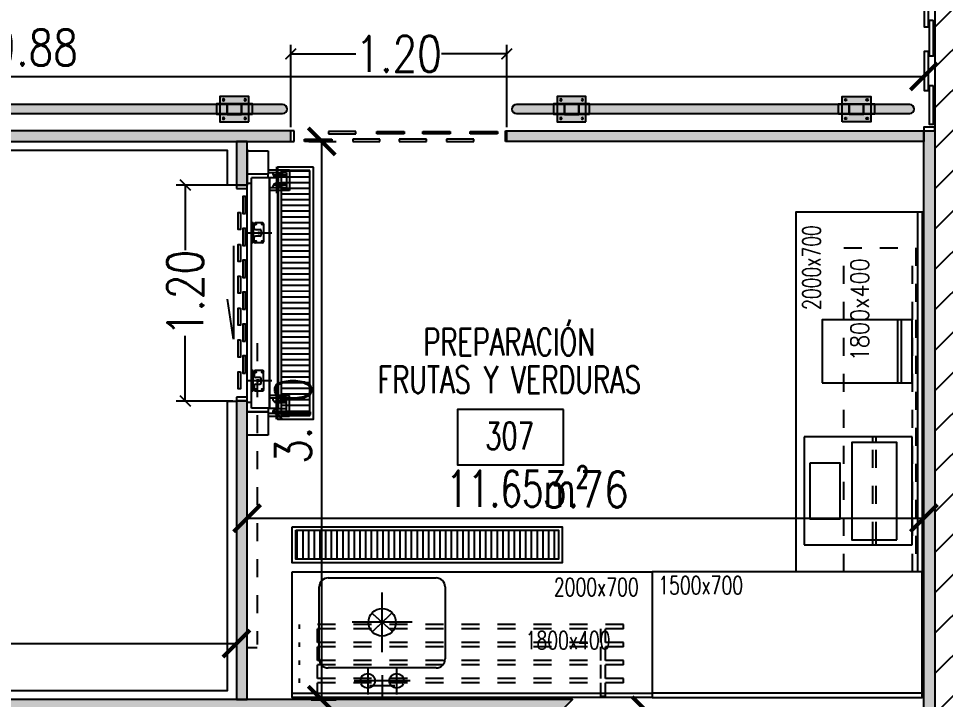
# Model space of a CAD drawing. Header units: millimetres. Extents: x -129 to 3172, y -143 to 919.
# Drawn here: x -37.77 to -32.62, y 11.41 to 15.19 of the extents above; entities that cross this region are included whole.
import ezdxf
from ezdxf.enums import TextEntityAlignment as Align

# ---------------------------------------------------------------- set-up
doc = ezdxf.new("R2010")
doc.units = ezdxf.units.MM
doc.header["$LTSCALE"] = 0.1
for name, pattern in [('DASHED', [0.75, 0.5, -0.25]), ('HIDDEN', [9.525, 6.35, -3.175]), ('HIDDEN2', [0.1875, 0.125, -0.0625]), ('PLANO BASE ROCA II-2$0$HIDDEN', [0.375, 0.25, -0.125])]:
    doc.linetypes.add(name, pattern=pattern)
for name, color, linetype in [('A-CAMARA', 160, 'Continuous'), ('C-CÁMARA', 8, 'Continuous'), ('C-METALICA', 8, 'Continuous'), ('Cenefa perimetral', 4, 'Continuous'), ('D-CAUCHO INT CAMARAS', 8, 'Continuous'), ('D-CAUCHO PUERTAS CAM', 8, 'Continuous'), ('D-PARACHOQUE', 8, 'Continuous'), ('E-AC INOX', 112, 'Continuous'), ('E-GENERAL', 8, 'Continuous'), ('E-REJILLAS', 8, 'Continuous'), ('E-TXT', 7, 'Continuous'), ('H-HATCH PANEL  6', 150, 'Continuous'), ('H-HATCH PANEL 10', 130, 'Continuous'), ('R-CUADRO REF', 1, 'Continuous'), ('R-NOMBRE LOCAL', 7, 'Continuous'), ('zA-COTAS', 1, 'Continuous'), ('zA-TXT SUPS', 2, 'Continuous')]:
    doc.layers.add(name, color=color, linetype=linetype)
doc.styles.add('ROMANS', font='ROMANS.SHX', dxfattribs={"width": 0.8, "height": 0.2})
doc.styles.add('TESTI15', font='romans.shx', dxfattribs={"width": 0.9, "height": 1.5})
doc.styles.add('VAUX', font='romans.shx', dxfattribs={"width": 0.85})
doc.dimstyles.new('COTA 1-125', dxfattribs={"dimtxt": 0.2, "dimasz": 0.15, "dimexe": 0.08, "dimexo": 0.08, "dimgap": 0.06, "dimtad": 1, "dimzin": 0, "dimdsep": 46, "dimtxsty": 'ROMANS', "dimblk": 'ARCHTICK', "dimcen": 0, "dimclrd": 256, "dimclre": 8, "dimclrt": 3, "dimadec": 0, "dimazin": 0, "dimtfac": 1, "dimtofl": 0, "dimtmove": 0, "dimatfit": 3, "dimldrblk": 'ARCHTICK', "dimfxl": 1, "dimtolj": 1, "dimtzin": 0, "dimlwd": -1, "dimlwe": -1, "dimarcsym": 0})
doc.dimstyles.new('MIG-LATERAL-CHICO', dxfattribs={"dimtxt": 0.12, "dimasz": 0.06, "dimexe": 0.05, "dimexo": 0.02, "dimgap": 0.005, "dimtad": 0, "dimrnd": 0.005, "dimzin": 0, "dimdsep": 46, "dimtxsty": 'ROMANS', "dimblk1": 'ARCHTICK', "dimblk2": 'ARCHTICK', "dimsah": 1, "dimcen": 2.5, "dimclrd": 1, "dimclre": 8, "dimclrt": 3, "dimadec": 0, "dimazin": 0, "dimtfac": 1, "dimtmove": 0, "dimatfit": 3, "dimldrblk": 'ARCHTICK', "dimfxl": 1, "dimtolj": 1, "dimtzin": 0, "dimarcsym": 0})

# ---------------------------------------------------------------- blocks, each defined once
blk = doc.blocks.new('CORTINA 120')
at = {"layer": 'C-CÁMARA'}
for p, q in [((-1.1879, 0), (-1.2079, 0)), ((-1.1879, -0.06), (-1.1879, 0)), ((-0.0137, -0.06, 0.0102), (-0.0137, 0, 0.0102)), ((-0.0137, 0, 0.0102), (0.0063, 0, 0.0102)), ((-0.9913, -0.0037, -0.0421), (-1.1427, -0.0037, -0.0421)), ((-1.1427, -0.0037, -0.0421), (-1.1427, -0.0173, -0.0421)), ((-1.1427, -0.0173, -0.0421), (-0.9913, -0.0173, -0.0421)), ((-1.0102, -0.06), (-1.0102, -0.0464)), ((-1.0102, -0.0464), (-0.8588, -0.0464)), ((-0.9913, -0.0173, -0.0421), (-0.9913, -0.0037, -0.0421)), ((-0.7286, -0.0037, -0.0421), (-0.88, -0.0037, -0.0421)), ((-0.88, -0.0037, -0.0421), (-0.88, -0.0173, -0.0421)), ((-0.88, -0.0173, -0.0421), (-0.7286, -0.0173, -0.0421)), ((-0.8588, -0.0464), (-0.8588, -0.06)), ((-0.7475, -0.0464), (-0.5961, -0.0464)), ((-0.7475, -0.06), (-0.7475, -0.0464)), ((-0.7286, -0.0173, -0.0421), (-0.7286, -0.0037, -0.0421)), ((-0.4725, -0.0037, -0.0421), (-0.6239, -0.0037, -0.0421)), ((-0.6239, -0.0037, -0.0421), (-0.6239, -0.0173, -0.0421)), ((-0.6239, -0.0173, -0.0421), (-0.4725, -0.0173, -0.0421)), ((-0.5961, -0.0464), (-0.5961, -0.06)), ((-0.4897, -0.06), (-0.4897, -0.0464)), ((-0.4897, -0.0464), (-0.3384, -0.0464)), ((-0.4725, -0.0173, -0.0421), (-0.4725, -0.0037, -0.0421)), ((-0.3556, -0.0173, -0.0421), (-0.3556, -0.0037, -0.0421)), ((-0.3556, -0.0037, -0.0421), (-0.2042, -0.0037, -0.0421)), ((-0.2042, -0.0173, -0.0421), (-0.3556, -0.0173, -0.0421)), ((-0.3384, -0.0464), (-0.3384, -0.06)), ((-0.07, -0.0464), (-0.2214, -0.0464)), ((-0.2214, -0.0464), (-0.2214, -0.06)), ((-0.2042, -0.0037, -0.0421), (-0.2042, -0.0173, -0.0421)), ((-0.07, -0.06), (-0.07, -0.0464)), ((-1.2079, -0.06), (-1.1879, -0.06)), ((-0.8588, -0.06), (-1.0102, -0.06)), ((-0.5961, -0.06), (-0.7475, -0.06)), ((-0.3384, -0.06), (-0.4897, -0.06)), ((-0.2214, -0.06), (-0.07, -0.06)), ((0.0063, -0.06, 0.0102), (-0.0137, -0.06, 0.0102))]:
    blk.add_line(p, q, dxfattribs=at)
blk = doc.blocks.new('p corred 120')
at = {"layer": 'E-REJILLAS'}
h = blk.add_hatch(dxfattribs=at)
h.set_pattern_fill('LINE', color=256, scale=0.01, angle=0.0044, style=0)
h.set_pattern_definition([(0.0044, (0.24817, -0.35323), (-2.4e-06, 0.03175), [])])
h.paths.add_polyline_path([(0.4082, -0.1608), (0.2482, -0.1608), (0.2482, -1.5207), (0.4082, -1.5207)])
at = {"layer": 'A-CAMARA'}
for p, q in [((0.06, -0.0408), (0.06, -0.2408)), ((0, -0.2408), (0.06, -0.2408)), ((0.0601, -1.44), (0.0001, -1.44)), ((0.0601, -1.64), (0.0601, -1.44))]:
    blk.add_line(p, q, dxfattribs=at)
at = {"layer": 'C-CÁMARA'}
for p, q in [((0.06, -0.1804), (0.06, -0.0508)), ((0.06, -0.0508), (0.1758, -0.0508)), ((0.1758, -0.0508), (0.1758, -0.1803)), ((0.2221, -0.1395), (0.2221, -0.2866)), ((0.1758, -0.1803), (0.06, -0.1804)), ((0.1758, -0.1803), (0.06, -0.1804)), ((0.0601, -1.4481), (0.06, -0.1918)), ((0.1845, -0.2008), (0.0837, -0.2008)), ((0.0837, -1.48), (0.0837, -0.2008)), ((0.1758, -0.1558), (0.2949, -0.1558)), ((0.1758, -0.1718), (0.2789, -0.1718)), ((0.1758, -0.2008), (0.1758, -0.1803)), ((0.1846, -1.48), (0.1845, -0.2008)), ((0.2044, -0.1845), (0.2789, -0.1845)), ((0.2789, -0.1967), (0.2289, -0.1967)), ((0.2302, -0.1845), (0.2622, -0.1718)), ((0.2789, -0.1718), (0.2789, -0.2556)), ((0.2949, -0.1558), (0.2949, -0.2716)), ((0.06, -0.2408), (0, -0.2408)), ((0, -0.2408), (0, -0.2608)), ((0.0837, -0.2327), (0.06, -0.2327)), ((0.06, -0.2608), (0.06, -0.2408)), ((0.2789, -0.2556), (0.1845, -0.2556)), ((0.2063, -0.24), (0.2789, -0.24)), ((0.2789, -0.2307), (0.2289, -0.2307)), ((0.2289, -0.24), (0.2663, -0.2556)), ((0, -0.2608), (0.06, -0.2608)), ((0.2949, -0.2716), (0.1845, -0.2716)), ((0.0873, -0.5625), (0.0873, -0.4494)), ((0.0873, -0.4494), (0.0932, -0.4494)), ((0.0932, -0.4494), (0.0932, -0.4723)), ((0.0992, -0.4833), (0.0992, -0.4567)), ((0.1062, -0.4497), (0.1447, -0.4497)), ((0.1517, -0.4567), (0.1517, -0.5555)), ((0.0932, -0.4723), (0.0933, -0.5396)), ((0.1089, -0.4875), (0.1304, -0.4875)), ((0.1374, -0.4945), (0.1374, -0.5173)), ((0.0933, -0.5625), (0.0873, -0.5625)), ((0.0933, -0.5396), (0.0933, -0.5625)), ((0.0992, -0.5555), (0.0992, -0.5286)), ((0.1447, -0.5625), (0.1062, -0.5625)), ((0.1304, -0.5243), (0.1089, -0.5243)), ((-0.0157, -0.579), (-0.0156, -1.0972)), ((-0.0156, -1.0972), (-0.0483, -0.8748)), ((0.0933, -1.2718), (0.0874, -1.2718)), ((0.0874, -1.2718), (0.0874, -1.3849)), ((0.0933, -1.2947), (0.0933, -1.2718)), ((0.0993, -1.2788), (0.0993, -1.3057)), ((0.1448, -1.2718), (0.1063, -1.2718)), ((0.1518, -1.3776), (0.1517, -1.2788)), ((0.0933, -1.362), (0.0933, -1.2947)), ((0.1305, -1.31), (0.1089, -1.31)), ((0.1375, -1.3398), (0.1375, -1.317)), ((0.0874, -1.3849), (0.0933, -1.3849)), ((0.0933, -1.3849), (0.0933, -1.362)), ((0.0993, -1.351), (0.0993, -1.3776)), ((0.1063, -1.3846), (0.1448, -1.3846)), ((0.1089, -1.3468), (0.1305, -1.3468)), ((0.0601, -1.42), (0.0001, -1.42)), ((0.0001, -1.42), (0.0001, -1.44)), ((0.0001, -1.44), (0.0601, -1.44)), ((0.295, -1.4092), (0.1846, -1.4092)), ((0.279, -1.4252), (0.1846, -1.4252)), ((0.2064, -1.4408), (0.279, -1.4408)), ((0.2222, -1.5413), (0.2222, -1.3942)), ((0.229, -1.4408), (0.2664, -1.4252)), ((0.279, -1.509), (0.279, -1.4252)), ((0.295, -1.525), (0.295, -1.4092)), ((0.0838, -1.4481), (0.0601, -1.4481)), ((0.1846, -1.48), (0.0837, -1.48)), ((0.1759, -1.48), (0.1759, -1.525)), ((0.279, -1.45), (0.229, -1.45)), ((0.279, -1.4841), (0.229, -1.4841)), ((0.0601, -1.5005), (0.1759, -1.5004)), ((0.1759, -1.5004), (0.0601, -1.5005)), ((0.0601, -1.63), (0.0601, -1.5005)), ((0.1759, -1.5004), (0.1759, -1.63)), ((0.1759, -1.509), (0.279, -1.509)), ((0.1759, -1.525), (0.295, -1.525)), ((0.2045, -1.4963), (0.279, -1.4963)), ((0.2303, -1.4963), (0.2623, -1.509)), ((0.1759, -1.63), (0.0601, -1.63))]:
    blk.add_line(p, q, dxfattribs=at)
at = {"layer": 'C-CÁMARA', "linetype": 'PLANO BASE ROCA II-2$0$HIDDEN'}
for p, q in [((0.1164, -1.1196), (0.1165, -2.7934)), ((0.0602, -2.8109), (0.1165, -2.8109))]:
    blk.add_line(p, q, dxfattribs=at)
at = {"layer": 'C-CÁMARA'}
for points in [[(0.0504, -0.3995), (0.0504, -0.3047), (0.0368, -0.3047), (0.0368, -0.3995)], [(0.0231, -0.3933), (0.0232, -0.4881), (0.0096, -0.4881), (0.0096, -0.3933)], [(0.0504, -0.5766), (0.0504, -0.4818), (0.0368, -0.4818), (0.0368, -0.5766)], [(0.0232, -0.5704), (0.0232, -0.6652), (0.0096, -0.6652), (0.0096, -0.5704)], [(0.0504, -0.7537), (0.0504, -0.6589), (0.0368, -0.6589), (0.0368, -0.7537)], [(0.0232, -0.7475), (0.0232, -0.8423), (0.0096, -0.8423), (0.0096, -0.7475)], [(0.0505, -0.9308), (0.0504, -0.836), (0.0369, -0.836), (0.0369, -0.9308)], [(0.0232, -0.9246), (0.0232, -1.0194), (0.0096, -1.0194), (0.0096, -0.9246)], [(0.0505, -1.1079), (0.0505, -1.0132), (0.0369, -1.0132), (0.0369, -1.108)], [(0.0232, -1.1017), (0.0232, -1.1965), (0.0096, -1.1965), (0.0096, -1.1017)], [(0.0505, -1.2851), (0.0505, -1.1903), (0.0369, -1.1903), (0.0369, -1.2851)], [(0.0232, -1.2788), (0.0232, -1.3736), (0.0096, -1.3736), (0.0096, -1.2788)]]:
    blk.add_lwpolyline(points, close=True, dxfattribs=at)
for centre, radius in [((0.1071, -0.4587), 0.00291), ((0.1438, -0.4587), 0.00291), ((0.1247, -0.5067), 0.00441), ((0.1071, -0.5535), 0.00291), ((0.1438, -0.5535), 0.00291), ((0.1072, -1.2808), 0.00291), ((0.1439, -1.2808), 0.00291), ((0.1247, -1.3276), 0.00441), ((0.1072, -1.3756), 0.00291), ((0.1439, -1.3756), 0.00291)]:
    blk.add_circle(centre, radius, dxfattribs=at)
for centre, radius, start, end in [((0.2252, -0.1733), 0.0236, 176.3728, 278.8291), ((0.2252, -0.2541), 0.0236, 81.1796, 183.636), ((0.1062, -0.4567), 0.00699, 90.0044, 180.0044), ((0.1447, -0.4567), 0.00699, 0.0044, 90.0044), ((0.111, -0.4698), 0.0179, 171.8182, 263.331), ((0.1304, -0.4945), 0.00699, 0.0044, 90.0044), ((0.111, -0.5421), 0.0179, 96.6777, 188.1905), ((0.1062, -0.5555), 0.00699, 180.0044, 270.0044), ((0.1304, -0.5173), 0.00699, 270.0044, 0.0044), ((0.1447, -0.5555), 0.00699, 270.0044, 0.0044), ((0.1063, -1.2788), 0.00699, 90.0044, 180.0044), ((0.1448, -1.2788), 0.00699, 0.0044, 90.0044), ((0.111, -1.2922), 0.0179, 171.8182, 263.331), ((0.1305, -1.317), 0.00699, 0.0044, 90.0044), ((0.111, -1.3645), 0.0179, 96.6777, 188.1905), ((0.1063, -1.3776), 0.00699, 180.0044, 270.0044), ((0.1305, -1.3398), 0.00699, 270.0044, 0.0044), ((0.1448, -1.3776), 0.00699, 270.0044, 0.0044), ((0.2253, -1.4267), 0.0236, 176.3728, 278.8291), ((0.2253, -1.5075), 0.0236, 81.1796, 183.636)]:
    blk.add_arc(centre, radius, start, end, dxfattribs=at)
at = {"layer": 'C-METALICA', "color": 8}
for p, q in [((0.0583, -0.5067), (0.197, -0.5067)), ((0.0584, -1.3276), (0.1971, -1.3276))]:
    blk.add_line(p, q, dxfattribs=at)
at = {"layer": 'D-CAUCHO PUERTAS CAM'}
blk.add_lwpolyline([(0.2345, -0.2008), (0.1846, -0.2008), (0.1846, -1.48), (0.2345, -1.48)], close=True, dxfattribs=at)
at = {"layer": 'E-REJILLAS'}
blk.add_lwpolyline([(0.4282, -0.1408), (0.2282, -0.1408), (0.2282, -1.5407), (0.4282, -1.5407), (0.4282, -0.1408)], dxfattribs=at)
blk.add_lwpolyline([(0.4082, -0.1608), (0.2482, -0.1608), (0.2482, -1.5207), (0.4082, -1.5207)], close=True, dxfattribs=at)
blk = doc.blocks.new('PLT - Parachoque pie')
at = {"layer": 'D-PARACHOQUE'}
blk.add_hatch(color=254, dxfattribs=at).paths.add_polyline_path([(0, 0.16), (0.14, 0.16), (0.14, 0), (0, 0)])
h = blk.add_hatch(color=253, dxfattribs=at)
h.paths.add_polyline_path([(0.041, 0.18), (0.099, 0.18), (0.099, 0.12), (0.041, 0.12)])
h.paths.add_polyline_path([(0.04, 0.12), (0.1, 0.12), (0.1, 0.04), (0.04, 0.04)])
h.paths.add_polyline_path([(0.041, 0.04), (0.099, 0.04), (0.099, -0.02), (0.041, -0.02)])
for points in [[(0, 0.16), (0.14, 0.16), (0.14, 0), (0, 0)], [(0.041, 0.18), (0.099, 0.18), (0.099, 0.12), (0.041, 0.12)], [(0.04, 0.12), (0.1, 0.12), (0.1, 0.04), (0.04, 0.04)], [(0.041, 0.04), (0.099, 0.04), (0.099, -0.02), (0.041, -0.02)]]:
    blk.add_lwpolyline(points, close=True, dxfattribs=at)
for centre in [(0.0184, 0.1398, -0.0122), (0.1216, 0.1398, -0.0122), (0.0184, 0.0202, -0.0122), (0.1216, 0.0202, -0.0122)]:
    blk.add_circle(centre, 0.00498, dxfattribs=at)
blk = doc.blocks.new('cortina 2.00')
at = {"layer": 'C-CÁMARA', "elevation": 0.0008}
for points in [[(2008.2405, 1451.4917), (2008.2405, 1451.4717), (2008.3005, 1451.4717), (2008.3005, 1451.4917)], [(2008.2405, 1449.4917), (2008.2405, 1449.5117), (2008.3005, 1449.5117), (2008.3005, 1449.4917)]]:
    blk.add_lwpolyline(points, dxfattribs=at)
for points in [[(2008.2491, 1451.2411), (2008.2491, 1451.457), (2008.2691, 1451.457), (2008.2691, 1451.2411)], [(2008.2778, 1451.0507), (2008.2778, 1451.2707), (2008.2978, 1451.2707), (2008.2978, 1451.0507)], [(2008.2491, 1450.8769), (2008.2491, 1451.0769), (2008.2691, 1451.0769), (2008.2691, 1450.8769)], [(2008.2778, 1450.7169), (2008.2778, 1450.9169), (2008.2978, 1450.9169), (2008.2978, 1450.7169)], [(2008.2491, 1450.5499), (2008.2491, 1450.7499), (2008.2691, 1450.7499), (2008.2691, 1450.5499)], [(2008.2778, 1450.3795), (2008.2778, 1450.5795), (2008.2978, 1450.5795), (2008.2978, 1450.3795)], [(2008.2491, 1450.2056), (2008.2491, 1450.4056), (2008.2691, 1450.4056), (2008.2691, 1450.2056)], [(2008.2778, 1450.0456), (2008.2778, 1450.2456), (2008.2978, 1450.2456), (2008.2978, 1450.0456)], [(2008.2491, 1449.8787), (2008.2491, 1450.0787), (2008.2691, 1450.0787), (2008.2691, 1449.8787)], [(2008.2778, 1449.7152), (2008.2778, 1449.9152), (2008.2978, 1449.9152), (2008.2978, 1449.7152)], [(2008.2491, 1449.5518), (2008.2491, 1449.7518), (2008.2691, 1449.7518), (2008.2691, 1449.5518)]]:
    blk.add_lwpolyline(points, close=True, dxfattribs=at)
blk = doc.blocks.new('N Local')
at = {"layer": 'R-CUADRO REF'}
blk.add_lwpolyline([(6337.1934, -934.8286), (6337.93, -934.8286), (6337.93, -935.2124), (6337.1934, -935.2124)], close=True, dxfattribs=at)
at = {"layer": 'R-CUADRO REF', "lineweight": 0, "style": 'VAUX', "width": 0.85}
blk.add_attdef('NUMERO', text='', height=0.1823, dxfattribs=at).set_placement((6337.5847, -935.1061), align=Align.CENTER)
at = {"layer": 'R-NOMBRE LOCAL', "lineweight": 0, "style": 'VAUX', "width": 0.85}
for p in [(6337.5718, -934.4549), (6337.5718, -934.7149)]:
    blk.add_attdef('NOMBRE', text='', height=0.1823, dxfattribs=at).set_placement(p, align=Align.CENTER)
blk = doc.blocks.new('Mesada 2000x700')
at = {"layer": 'E-AC INOX', "elevation": -0.0153}
for points in [[(-37.0116, 1.8643), (-35.0116, 1.8643), (-35.0116, 1.1643), (-37.0116, 1.1643)], [(-37.0116, 1.1893), (-35.0116, 1.1893), (-35.0116, 1.1643), (-37.0116, 1.1643)]]:
    blk.add_lwpolyline(points, close=True, dxfattribs=at)
at = {"layer": 'E-TXT', "insert": (-35.5576, 1.8286, -0.0153), "char_height": 0.1, "attachment_point": 1, "style": 'TESTI15'}
blk.add_mtext_dynamic_manual_height_columns('{\\W0.7;2000x700}', width=1.597777, gutter_width=12.5, heights=[0], dxfattribs=at)
blk = doc.blocks.new('Estanteria 1800x400')
at = {"layer": 'E-AC INOX', "linetype": 'DASHED', "elevation": -0.0153}
blk.add_lwpolyline([(-36.8116, -0.0383), (-36.8116, 0.3617), (-35.0116, 0.3617), (-35.0116, -0.0383)], close=True, dxfattribs=at)
blk.add_lwpolyline([(-36.8116, -0.0183), (-35.0116, -0.0183)], dxfattribs=at)
at = {"layer": 'E-TXT', "insert": (-35.6423, 0.3239, -0.0524), "char_height": 0.1, "attachment_point": 1, "style": 'VAUX'}
blk.add_mtext_dynamic_manual_height_columns('1800x400', width=1.597777, gutter_width=12.5, heights=[0], dxfattribs=at)
blk = doc.blocks.new('BALANZA')
at = {"layer": 'E-AC INOX'}
for p, q in [((0, -0.06), (0.35, -0.06)), ((0, -0.08), (0.35, -0.08))]:
    blk.add_line(p, q, dxfattribs=at)
blk.add_lwpolyline([(0, -0.5), (0, 0), (0.35, 0), (0.35, -0.5)], close=True, dxfattribs=at)
blk = doc.blocks.new('Envasadora Resinite')
at = {"layer": 'E-AC INOX'}
for p, q in [((0, -0.6), (0, 0)), ((0.6, 0), (0.6, -0.6))]:
    blk.add_line(p, q, dxfattribs=at)
at = {"layer": 'E-AC INOX', "linetype": 'HIDDEN2'}
for p, q in [((0, -0.2), (0.0275, -0.2)), ((0.0275, -0.2), (0.5675, -0.2)), ((0.5675, -0.2), (0.6, -0.2)), ((0, -0.22), (0.0275, -0.22)), ((0.0275, -0.22), (0.5675, -0.22)), ((0.5675, -0.22), (0.6, -0.22))]:
    blk.add_line(p, q, dxfattribs=at)
at = {"layer": 'E-AC INOX'}
for points in [[(0.0275, -0.085), (0.5675, -0.085), (0.5675, -0.335), (0.0275, -0.335)], [(0.455, -0.5675), (0.455, -0.4025), (0.1425, -0.4025), (0.1425, -0.5675)]]:
    blk.add_lwpolyline(points, close=True, dxfattribs=at)
at = {"layer": 'E-GENERAL'}
for p, q in [((0, 0), (0.6, 0)), ((0.6, -0.6), (0, -0.6))]:
    blk.add_line(p, q, dxfattribs=at)
blk = doc.blocks.new('Mesada 1500x700')
at = {"layer": 'E-AC INOX', "elevation": -0.0153}
for points in [[(-33.5116, 1.8643), (-35.0116, 1.8643), (-35.0116, 1.1643), (-33.5116, 1.1643)], [(-33.5116, 1.1893), (-35.0116, 1.1893), (-35.0116, 1.1643), (-33.5116, 1.1643)]]:
    blk.add_lwpolyline(points, close=True, dxfattribs=at)
at = {"layer": 'E-TXT', "insert": (-34.9775, 1.8387, -0.0825), "char_height": 0.1, "attachment_point": 1, "style": 'TESTI15'}
blk.add_mtext_dynamic_manual_height_columns('{\\W0.7;1500x700}', width=1.597777, gutter_width=12.5, heights=[0], dxfattribs=at)
blk = doc.blocks.new('Estantería de caños 1800x400')
at = {"layer": 'E-AC INOX', "linetype": 'DASHED'}
for p, q in [((-26.6087, 10.6211, 0), (-28.4087, 10.6211, 0)), ((-28.4087, 10.5961, 0), (-28.4087, 10.6211, 0)), ((-26.6087, 10.5961, 0), (-26.6087, 10.6211, 0)), ((-26.6087, 10.5961, 0), (-28.4087, 10.5961, 0)), ((-28.3087, 10.5211, 0), (-28.3087, 10.5961, 0)), ((-28.2837, 10.5211, 0), (-28.2837, 10.5961, 0)), ((-26.7337, 10.5211, 0), (-26.7337, 10.5961, 0)), ((-26.7087, 10.5211, 0), (-26.7087, 10.5961, 0)), ((-26.6087, 10.5211, 0), (-28.4087, 10.5211, 0)), ((-28.4087, 10.4961, 0), (-28.4087, 10.5211, 0)), ((-26.6087, 10.4961, 0), (-26.6087, 10.5211, 0)), ((-26.6087, 10.4961, 0), (-28.4087, 10.4961, 0)), ((-28.3087, 10.4211, 0), (-28.3087, 10.4961, 0)), ((-28.2837, 10.4211, 0), (-28.2837, 10.4961, 0)), ((-26.7337, 10.4211, 0), (-26.7337, 10.4961, 0)), ((-26.7087, 10.4211, 0), (-26.7087, 10.4961, 0)), ((-26.6087, 10.4211, 0), (-28.4087, 10.4211, 0)), ((-28.4087, 10.3961, 0), (-28.4087, 10.4211, 0)), ((-26.6087, 10.3961, 0), (-26.6087, 10.4211, 0)), ((-26.6087, 10.3961, 0), (-28.4087, 10.3961, 0)), ((-28.3087, 10.3211, 0), (-28.3087, 10.3961, 0)), ((-28.2837, 10.3211, 0), (-28.2837, 10.3961, 0)), ((-26.7337, 10.3211, 0), (-26.7337, 10.3961, 0)), ((-26.7087, 10.3211, 0), (-26.7087, 10.3961, 0)), ((-26.6087, 10.3211, 0), (-28.4087, 10.3211, 0)), ((-28.4087, 10.2961, 0), (-28.4087, 10.3211, 0)), ((-26.6087, 10.2961, 0), (-26.6087, 10.3211, 0)), ((-26.6087, 10.2961, 0), (-28.4087, 10.2961, 0)), ((-28.3087, 10.2211, 0), (-28.3087, 10.2961, 0)), ((-28.2837, 10.2211, 0), (-28.2837, 10.2961, 0)), ((-26.7337, 10.2211, 0), (-26.7337, 10.2961, 0)), ((-26.7087, 10.2211, 0), (-26.7087, 10.2961, 0)), ((-28.3087, 10.2211, 0), (-28.2837, 10.2211, 0)), ((-26.7087, 10.2211, 0), (-26.7337, 10.2211, 0))]:
    blk.add_line(p, q, dxfattribs=at)
at = {"layer": 'E-TXT', "insert": (-27.1517, 10.5833, -0.0371), "char_height": 0.1, "attachment_point": 1, "style": 'TESTI15'}
blk.add_mtext_dynamic_manual_height_columns('{\\W0.7;1800x400}', width=0.77583, gutter_width=12.5, heights=[0], dxfattribs=at)
blk = doc.blocks.new('R150x20')
at = {"layer": 'E-REJILLAS'}
h = blk.add_hatch(dxfattribs=at)
h.set_pattern_fill('LINE', color=256, scale=0.01, angle=180, style=0)
h.set_pattern_definition([(180, (2011.962498, 1180.220005), (-4e-18, -0.03175), [])])
h.paths.add_polyline_path([(2011.9625, 1178.76), (2012.1225, 1178.76), (2012.1225, 1180.22), (2011.9625, 1180.22)])
for points in [[(2011.9425, 1178.74), (2011.9425, 1180.24), (2012.1425, 1180.24), (2012.1425, 1178.74)], [(2011.9625, 1178.76), (2011.9625, 1180.22), (2012.1225, 1180.22), (2012.1225, 1178.76)]]:
    blk.add_lwpolyline(points, close=True, dxfattribs=at)
blk = doc.blocks.new('_ARCHTICK')
at = {"color": 0, "linetype": 'ByBlock', "const_width": 0.15}
blk.add_lwpolyline([(-0.5, -0.5), (0.5, 0.5)], dxfattribs=at)
blk = doc.blocks.new('*D518')
at = {"layer": 'Defpoints', "color": 0, "transparency": 16777216}
for p in [(-35.0546, 14.995), (-36.2546, 14.5681), (-35.0546, 14.5681, -0.0011)]:
    blk.add_point(p, dxfattribs=at)
at = {"layer": 'zA-COTAS', "color": 8, "lineweight": -2, "transparency": 16777216}
for p, q in [((-36.2546, 14.5881), (-36.2546, 15.045)), ((-35.0546, 14.5881), (-35.0546, 15.045))]:
    blk.add_line(p, q, dxfattribs=at)
at = {"layer": 'zA-COTAS', "color": 1, "lineweight": -2, "transparency": 16777216}
for p, q in [((-36.2546, 14.995), (-35.892, 14.995)), ((-35.0546, 14.995), (-35.4172, 14.995))]:
    blk.add_line(p, q, dxfattribs=at)
at = {"layer": 'zA-COTAS', "color": 1, "lineweight": -2, "transparency": 16777216, "xscale": 0.06, "yscale": 0.06, "zscale": 0.06, "rotation": 180}
blk.add_blockref('_ARCHTICK', (-36.2546, 14.995), dxfattribs=at)
at = {"layer": 'zA-COTAS', "color": 1, "lineweight": -2, "transparency": 16777216, "xscale": 0.06, "yscale": 0.06, "zscale": 0.06}
blk.add_blockref('_ARCHTICK', (-35.0546, 14.995), dxfattribs=at)
at = {"layer": 'zA-COTAS', "color": 3, "transparency": 16777216, "insert": (-35.6546, 14.995), "char_height": 0.2, "attachment_point": 5, "style": 'ROMANS'}
blk.add_mtext('\\A1;1.20', dxfattribs=at)
blk = doc.blocks.new('*D520')
at = {"layer": 'Defpoints', "color": 0, "transparency": 16777216}
for p in [(-36.8404, 14.2662), (-36.5264, 14.2662, -0.0011), (-36.5563, 13.0662, -0.0011)]:
    blk.add_point(p, dxfattribs=at)
at = {"layer": 'zA-COTAS', "color": 8, "lineweight": -2, "transparency": 16777216}
for p, q in [((-36.5464, 14.2662), (-36.8904, 14.2662)), ((-36.5763, 13.0662), (-36.8904, 13.0662))]:
    blk.add_line(p, q, dxfattribs=at)
at = {"layer": 'zA-COTAS', "color": 1, "lineweight": -2, "transparency": 16777216}
for p, q in [((-36.8404, 14.2662), (-36.8404, 13.9036)), ((-36.8404, 13.0662), (-36.8404, 13.4288))]:
    blk.add_line(p, q, dxfattribs=at)
at = {"layer": 'zA-COTAS', "color": 1, "lineweight": -2, "transparency": 16777216, "xscale": 0.06, "yscale": 0.06, "zscale": 0.06}
for p, rotation in [((-36.8404, 14.2662), 90), ((-36.8404, 13.0662), 270)]:
    blk.add_blockref('_ARCHTICK', p, dxfattribs=dict(at, rotation=rotation))
at = {"layer": 'zA-COTAS', "color": 3, "transparency": 16777216, "insert": (-36.8404, 13.6662), "char_height": 0.2, "attachment_point": 5, "rotation": 90, "style": 'ROMANS'}
blk.add_mtext('\\A1;1.20', dxfattribs=at)
blk = doc.blocks.new('*D443')
at = {"layer": 'Defpoints', "color": 0, "transparency": 16777216}
for p in [(-34.2827, 11.3481), (-34.2041, 11.3481, -0.0011), (-34.2041, 6.6149, -0.0255)]:
    blk.add_point(p, dxfattribs=at)
at = {"layer": 'zA-COTAS', "color": 8, "linetype": 'HIDDEN', "transparency": 16777216}
for p, q in [((-34.2841, 11.3481), (-34.3627, 11.3481)), ((-34.2841, 6.6149), (-34.3627, 6.6149))]:
    blk.add_line(p, q, dxfattribs=at)
at = {"layer": 'zA-COTAS', "transparency": 16777216}
blk.add_line((-34.2827, 6.6149), (-34.2827, 11.3481), dxfattribs=at)
at = {"layer": 'zA-COTAS', "transparency": 16777216, "xscale": 0.15, "yscale": 0.15, "zscale": 0.15}
for p, rotation in [((-34.2827, 11.3481), 90), ((-34.2827, 6.6149), 270)]:
    blk.add_blockref('_ARCHTICK', p, dxfattribs=dict(at, rotation=rotation))
at = {"layer": 'zA-COTAS', "color": 3, "transparency": 16777216, "insert": (-34.4427, 8.9815), "char_height": 0.2, "attachment_point": 5, "rotation": 90, "style": 'ROMANS'}
blk.add_mtext('\\A1;4.73', dxfattribs=at)
blk = doc.blocks.new('*D444')
at = {"layer": 'Defpoints', "color": 0, "transparency": 16777216}
for p in [(-36.2345, 14.5081, -0.0127), (-36.0817, 14.5081), (-36.2211, 11.4064, -0.0011)]:
    blk.add_point(p, dxfattribs=at)
at = {"layer": 'zA-COTAS', "color": 8, "linetype": 'HIDDEN', "transparency": 16777216}
for p, q in [((-36.1545, 14.5081), (-36.0017, 14.5081)), ((-36.1411, 11.4064), (-36.0017, 11.4064))]:
    blk.add_line(p, q, dxfattribs=at)
at = {"layer": 'zA-COTAS', "transparency": 16777216}
blk.add_line((-36.0817, 11.4064), (-36.0817, 14.5081), dxfattribs=at)
at = {"layer": 'zA-COTAS', "transparency": 16777216, "xscale": 0.15, "yscale": 0.15, "zscale": 0.15}
for p, rotation in [((-36.0817, 14.5081), 90), ((-36.0817, 11.4064), 270)]:
    blk.add_blockref('_ARCHTICK', p, dxfattribs=dict(at, rotation=rotation))
at = {"layer": 'zA-COTAS', "color": 3, "transparency": 16777216, "insert": (-36.2417, 12.9573), "char_height": 0.2, "attachment_point": 5, "rotation": 90, "style": 'ROMANS'}
blk.add_mtext('\\A1;3.10', dxfattribs=at)
blk = doc.blocks.new('*D447')
at = {"layer": 'Defpoints', "color": 0, "transparency": 16777216}
for p in [(-42.6164, 11.7182, -0.0011), (-36.5564, 11.7182, -0.0011), (-36.5564, 11.7182)]:
    blk.add_point(p, dxfattribs=at)
at = {"layer": 'zA-COTAS', "transparency": 16777216}
blk.add_line((-42.6164, 11.7182), (-36.5564, 11.7182), dxfattribs=at)
at = {"layer": 'zA-COTAS', "transparency": 16777216, "xscale": 0.15, "yscale": 0.15, "zscale": 0.15, "rotation": 180}
blk.add_blockref('_ARCHTICK', (-42.6164, 11.7182), dxfattribs=at)
at = {"layer": 'zA-COTAS', "transparency": 16777216, "xscale": 0.15, "yscale": 0.15, "zscale": 0.15}
blk.add_blockref('_ARCHTICK', (-36.5564, 11.7182), dxfattribs=at)
at = {"layer": 'zA-COTAS', "color": 3, "transparency": 16777216, "insert": (-39.5864, 11.8782), "char_height": 0.2, "attachment_point": 5, "style": 'ROMANS'}
blk.add_mtext('\\A1;6.06', dxfattribs=at)
blk = doc.blocks.new('*D448')
at = {"layer": 'Defpoints', "color": 0, "transparency": 16777216}
for p in [(-36.4964, 12.4151, -0.0011), (-32.7369, 12.4151, -0.0113), (-32.7369, 12.4151)]:
    blk.add_point(p, dxfattribs=at)
at = {"layer": 'zA-COTAS', "transparency": 16777216}
blk.add_line((-36.4964, 12.4151), (-32.7369, 12.4151), dxfattribs=at)
at = {"layer": 'zA-COTAS', "transparency": 16777216, "xscale": 0.15, "yscale": 0.15, "zscale": 0.15, "rotation": 180}
blk.add_blockref('_ARCHTICK', (-36.4964, 12.4151), dxfattribs=at)
at = {"layer": 'zA-COTAS', "transparency": 16777216, "xscale": 0.15, "yscale": 0.15, "zscale": 0.15}
blk.add_blockref('_ARCHTICK', (-32.7369, 12.4151), dxfattribs=at)
at = {"layer": 'zA-COTAS', "color": 3, "transparency": 16777216, "insert": (-34.6167, 12.5751), "char_height": 0.2, "attachment_point": 5, "style": 'ROMANS'}
blk.add_mtext('\\A1;3.76', dxfattribs=at)
blk = doc.blocks.new('*D449')
at = {"layer": 'Defpoints', "color": 0, "transparency": 16777216}
for p in [(-42.6164, 14.8671, 0.0094), (-32.7365, 14.8696, 0.0094), (-32.7365, 14.8696)]:
    blk.add_point(p, dxfattribs=at)
at = {"layer": 'zA-COTAS', "color": 8, "linetype": 'HIDDEN', "transparency": 16777216}
blk.add_line((-42.6164, 14.9471), (-42.6164, 14.9496), dxfattribs=at)
at = {"layer": 'zA-COTAS', "transparency": 16777216}
blk.add_line((-42.6164, 14.8696), (-32.7365, 14.8696), dxfattribs=at)
at = {"layer": 'zA-COTAS', "transparency": 16777216, "xscale": 0.15, "yscale": 0.15, "zscale": 0.15, "rotation": 180}
blk.add_blockref('_ARCHTICK', (-42.6164, 14.8696), dxfattribs=at)
at = {"layer": 'zA-COTAS', "transparency": 16777216, "xscale": 0.15, "yscale": 0.15, "zscale": 0.15}
blk.add_blockref('_ARCHTICK', (-32.7365, 14.8696), dxfattribs=at)
at = {"layer": 'zA-COTAS', "color": 3, "transparency": 16777216, "insert": (-37.6764, 15.0296), "char_height": 0.2, "attachment_point": 5, "style": 'ROMANS'}
blk.add_mtext('\\A1;9.88', dxfattribs=at)
blk = doc.blocks.new('VEGETALES')
at = {"layer": 'E-AC INOX'}
for p, q in [((0.37, -0.1443), (0.37, 0.0072)), ((0.45, -0.1), (0.45, 0.02)), ((0.53, -0.1443), (0.53, 0.0072)), ((0.38, -0.04), (0.52, -0.04)), ((0.2943, -0.0685), (0.4457, -0.0685)), ((0.4543, -0.0685), (0.6057, -0.0685)), ((0.15, -0.14), (0.75, -0.14)), ((0.1, -0.59), (0.1, -0.19)), ((0.8, -0.19), (0.8, -0.59)), ((0.4499, -0.2272), (0.4499, -0.5599)), ((0.2835, -0.3936), (0.6163, -0.3936)), ((0.75, -0.64), (0.15, -0.64))]:
    blk.add_line(p, q, dxfattribs=at)
at = {"layer": 'E-AC INOX', "const_width": 0.008}
for points in [[(0.3929, -0.3428), (0.5069, -0.4444)], [(0.5051, -0.3408), (0.3946, -0.4463)]]:
    blk.add_lwpolyline(points, dxfattribs=at)
at = {"layer": 'E-AC INOX'}
for centre, radius in [((0.37, -0.0685), 0.0407), ((0.53, -0.0685), 0.0407), ((0.4499, -0.3936), 0.0764)]:
    blk.add_circle(centre, radius, dxfattribs=at)
for centre, start, end in [((0.15, -0.19), 90, 180), ((0.75, -0.19), 0, 90), ((0.15, -0.59), 180, 270), ((0.75, -0.59), 270, 0)]:
    blk.add_arc(centre, 0.05, start, end, dxfattribs=at)

msp = doc.modelspace()

# ---------------------------------------------------------------- hatches: boundary and pattern name
at = {"layer": 'Cenefa perimetral'}
h = msp.add_hatch(dxfattribs=at)
h.set_pattern_fill('LINE', color=256, scale=0.05, angle=45)
h.paths.add_polyline_path([(-8.4062, 0.1851), (-8.4062, 0.7351), (-31.5769, 0.7351), (-31.5769, 28.1147), (-6.707, 28.1147), (-6.707, 24.0344), (-5.607, 24.0344), (-5.607, 28.1477), (-6.5037, 28.1477), (-6.5037, 29.2147), (-32.6763, 29.1847), (-32.6763, 0.1851)])
at = {"layer": 'D-PARACHOQUE'}
h = msp.add_hatch(color=253, dxfattribs=at)
edge = h.paths.add_edge_path()
edge.add_line((-42.3183, 14.6631), (-36.2996, 14.6631))
edge.add_arc((-36.2996, 14.6881), 0.025, 270, 450)
edge.add_line((-36.2996, 14.7131), (-42.2989, 14.7131))
edge.add_arc((-42.3451, 14.7022), 0.0475, -55.5939, 13.2193, ccw=False)
h = msp.add_hatch(color=253, dxfattribs=at)
edge = h.paths.add_edge_path()
edge.add_line((-35.0005, 14.6631), (-32.8164, 14.6631))
edge.add_arc((-32.8164, 14.6881), 0.025, 270, 450)
edge.add_line((-32.8164, 14.7131), (-35.0005, 14.7131))
edge.add_arc((-35.0005, 14.6881), 0.025, 90, 270)
at = {"layer": 'H-HATCH PANEL  6'}
for points in [[(-42.6764, 14.5681), (-42.6164, 14.5081), (-36.2546, 14.5081), (-36.2546, 14.5681)], [(-35.0546, 14.5681), (-32.7369, 14.5681), (-32.7369, 14.5081), (-35.0546, 14.5081)], [(-32.7369, 14.5681), (-32.6769, 14.5681), (-32.6769, 1.5351), (-32.7369, 1.5351)], [(-36.4964, 14.5081), (-36.5564, 14.5081), (-36.5564, 14.2661), (-36.4964, 14.2662)], [(-36.4962, 13.0662), (-36.5562, 13.0662), (-36.5562, 11.4081), (-36.4962, 11.4081)]]:
    msp.add_hatch(color=256, dxfattribs=at).paths.add_polyline_path(points)
at = {"layer": 'H-HATCH PANEL 10'}
msp.add_hatch(color=256, dxfattribs=at).paths.add_polyline_path([(-42.6764, 11.4081), (-42.5764, 11.3081), (-34.7892, 11.3081), (-34.6892, 11.4081)])

# ---------------------------------------------------------------- linework, layer by layer
at = {"layer": 'A-CAMARA'}
for points in [[(-42.6764, 14.5681), (-42.6764, 14.5681), (-42.6164, 14.5081), (-42.6164, 14.5081), (-42.6164, 14.5081), (-42.6164, 14.5081), (-36.2546, 14.5081), (-36.2546, 14.5081), (-36.2546, 14.5681), (-36.2546, 14.5681), (-42.6764, 14.5681)], [(-32.7369, 14.5681), (-32.7369, 14.5681), (-32.7369, 14.5681), (-32.6769, 14.5681), (-32.6769, 14.5681), (-32.6769, 14.5681), (-32.6769, 1.5351), (-32.6769, 1.5351), (-32.7369, 1.5351), (-32.7369, 1.5351), (-32.7369, 14.5681)], [(-36.4964, 14.5081), (-36.4964, 14.5081), (-36.4964, 14.5081), (-36.5564, 14.5081), (-36.5564, 14.5081), (-36.5564, 14.5081), (-36.5564, 14.2661), (-36.5564, 14.2661), (-36.4964, 14.2662), (-36.4964, 14.2662), (-36.4964, 14.5081)], [(-36.4962, 13.0662), (-36.4962, 13.0662), (-36.4962, 13.0662), (-36.5562, 13.0662), (-36.5562, 13.0662), (-36.5562, 13.0662), (-36.5562, 11.4081), (-36.5562, 11.4081), (-36.4962, 11.4081), (-36.4962, 11.4081), (-36.4962, 13.0662)], [(-42.6764, 11.4081), (-42.6764, 11.4081), (-42.6764, 11.4081), (-42.5764, 11.3081), (-42.5764, 11.3081), (-42.5764, 11.3081), (-34.7892, 11.3081), (-34.7892, 11.3081), (-34.6892, 11.4081), (-34.6892, 11.4081), (-42.6764, 11.4081)]]:
    msp.add_lwpolyline(points, dxfattribs=at)
msp.add_lwpolyline([(-35.0546, 14.5681), (-32.7369, 14.5681), (-32.7369, 14.5081), (-35.0546, 14.5081)], close=True, dxfattribs=at)
at = {"layer": 'Cenefa perimetral'}
msp.add_lwpolyline([(-8.4062, 0.1851), (-8.4062, 0.7351), (-31.5769, 0.7351), (-31.5769, 28.1147), (-6.707, 28.1147), (-6.707, 24.0344), (-5.607, 24.0344), (-5.607, 28.1477), (-6.5037, 28.1477), (-6.5037, 29.2147), (-32.6763, 29.1847), (-32.6763, 0.1851)], close=True, dxfattribs=at)
at = {"layer": 'D-CAUCHO INT CAMARAS'}
for points in [[(-36.5564, 14.2661), (-36.6064, 14.2661), (-36.6064, 14.4581), (-42.5664, 14.4581), (-42.5664, 14.3701), (-42.6164, 14.3701)], [(-42.6161, 12.8701), (-42.5664, 12.8701), (-42.5664, 11.4581), (-36.6064, 11.4581), (-36.6064, 13.0662), (-36.5563, 13.0662)]]:
    msp.add_lwpolyline(points, dxfattribs=at)
at = {"layer": 'D-PARACHOQUE'}
for points in [[(-42.3183, 14.6631), (-36.2996, 14.6631, 1), (-36.2996, 14.7131), (-42.2989, 14.7131, -0.309615), (-42.3183, 14.6631), (-42.3183, 14.6631)], [(-35.0005, 14.6631), (-32.8156, 14.6631, 1), (-32.8156, 14.7131), (-35.0005, 14.7131, 1), (-35.0005, 14.6631), (-35.0005, 14.6631)]]:
    msp.add_lwpolyline(points, format="xyb", dxfattribs=at)

# ---------------------------------------------------------------- block references
for name, p, rotation in [('cortina 2.00', (1975.5641, 1466.0598), 180), ('PLT - Parachoque pie', (-33.0315, 14.6181), 90), ('R150x20', (-1214.9864, 2024.3106), 270)]:
    msp.add_blockref(name, p, dxfattribs=dict(rotation=rotation))
at = {"xscale": -1, "rotation": 270}
for p in [(-36.6474, 14.6181), (-34.7742, 14.6181)]:
    msp.add_blockref('PLT - Parachoque pie', p, dxfattribs=at)
at = {"xscale": -1}
msp.add_blockref('CORTINA 120', (-36.2482, 14.5681), dxfattribs=at)
msp.add_blockref('p corred 120', (-36.5564, 14.507))
ref = msp.add_blockref('N Local', (5035.0165, 760.8824), dxfattribs=dict(xscale=-0.7999999999999545, yscale=0.8000000000000114, zscale=0.8))
ref.add_attrib('NUMERO', '307', dxfattribs={"layer": 'R-CUADRO REF', "lineweight": 0, "height": 0.15, "style": 'VAUX', "width": 0.7}).set_placement((-35.0387, 12.7976), align=Align.CENTER)
ref.add_attrib('NOMBRE', 'PREPARACIÓN', dxfattribs={"layer": 'R-NOMBRE LOCAL', "lineweight": 0, "height": 0.15, "style": 'VAUX', "width": 0.7}).set_placement((-35.0409, 13.3185), align=Align.CENTER)
ref.add_attrib('NOMBRE', 'FRUTAS Y VERDURAS', dxfattribs={"layer": 'R-NOMBRE LOCAL', "lineweight": 0, "height": 0.15, "style": 'VAUX', "width": 0.7}).set_placement((-35.0409, 13.1105), align=Align.CENTER)
at = {"layer": 'E-AC INOX'}
for name, p, rotation in [('Mesada 2000x700', (-31.5821, 49.1297), 90), ('Estanteria 1800x400', (-32.8192, 48.9297), 90), ('VEGETALES', (-35.2964, 11.4431), 180)]:
    msp.add_blockref(name, p, dxfattribs=dict(at, rotation=rotation))
at = {"layer": 'E-AC INOX', "xscale": -1, "rotation": 270}
for name, p in [('BALANZA', (-32.8014, 13.1681)), ('Envasadora Resinite', (-32.8014, 12.2681))]:
    msp.add_blockref(name, p, dxfattribs=at)
at = {"layer": 'E-AC INOX'}
for name, p in [('Mesada 2000x700', (0.7652, 10.2538)), ('Mesada 1500x700', (0.7652, 10.2538)), ('Estantería de caños 1800x400', (-7.7974, 1.2037))]:
    msp.add_blockref(name, p, dxfattribs=at)

# ---------------------------------------------------------------- texts
at = {"layer": 'zA-TXT SUPS', "insert": (-37.2123, 12.679, 0.0192), "char_height": 0.2, "width": 4.465041, "attachment_point": 1, "line_spacing_factor": 0.999789, "style": 'VAUX'}
msp.add_mtext('\\pi1.82252;{\\W0.7;11.65m²}', dxfattribs=at)

# ---------------------------------------------------------------- dimensions: what is measured, and where the dimension line sits
at = {"layer": 'zA-COTAS'}
for base, p1, p2, picture, middle in [((-32.7365, 14.8696, 0.0219), (-42.6164, 14.8671, 0.0313), (-32.7365, 14.8696, 0.0313), '*D449', (-37.6764, 15.0296, 0.0219)), ((-32.7369, 12.4151, 0.0219), (-36.4964, 12.4151, 0.0208), (-32.7369, 12.4151, 0.0105), '*D448', (-34.6167, 12.5751, 0.0219)), ((-36.5564, 11.7182, 0.0219), (-42.6164, 11.7182, 0.0208), (-36.5564, 11.7182, 0.0208), '*D447', (-39.5864, 11.8782, 0.0219))]:
    dim = msp.add_linear_dim(base=base, p1=p1, p2=p2, dimstyle='COTA 1-125', dxfattribs=at)
    dim.commit()
    dim.dimension.update_dxf_attribs({"geometry": picture, "text_midpoint": middle})
dim = msp.add_linear_dim(base=(-35.0546, 14.995), p1=(-36.2546, 14.5681), p2=(-35.0546, 14.5681, -0.0011), dimstyle='MIG-LATERAL-CHICO', override={"dimfxl": 0.18}, dxfattribs=at)
dim.commit()
dim.dimension.update_dxf_attribs({"geometry": '*D518', "text_midpoint": (-35.6546, 14.995)})
for base, p1, p2, picture, middle in [((-36.0817, 14.5081, 0.0219), (-36.2211, 11.4064, 0.0208), (-36.2345, 14.5081, 0.0092), '*D444', (-36.2417, 12.9573, 0.0219)), ((-34.2827, 11.3481, 0.0219), (-34.2041, 6.6149, -0.0036), (-34.2041, 11.3481, 0.0208), '*D443', (-34.4427, 8.9815, 0.0219))]:
    dim = msp.add_linear_dim(base=base, p1=p1, p2=p2, angle=90, dimstyle='COTA 1-125', dxfattribs=at)
    dim.commit()
    dim.dimension.update_dxf_attribs({"geometry": picture, "text_midpoint": middle})
dim = msp.add_linear_dim(base=(-36.8404, 14.2662, 0.0011), p1=(-36.5563, 13.0662), p2=(-36.5264, 14.2662, 0), angle=90, dimstyle='MIG-LATERAL-CHICO', override={"dimfxl": 0.18}, dxfattribs=at)
dim.commit()
dim.dimension.update_dxf_attribs({"geometry": '*D520', "text_midpoint": (-36.8404, 13.6662, 0.0011)})

doc.saveas('drawing.dxf')
